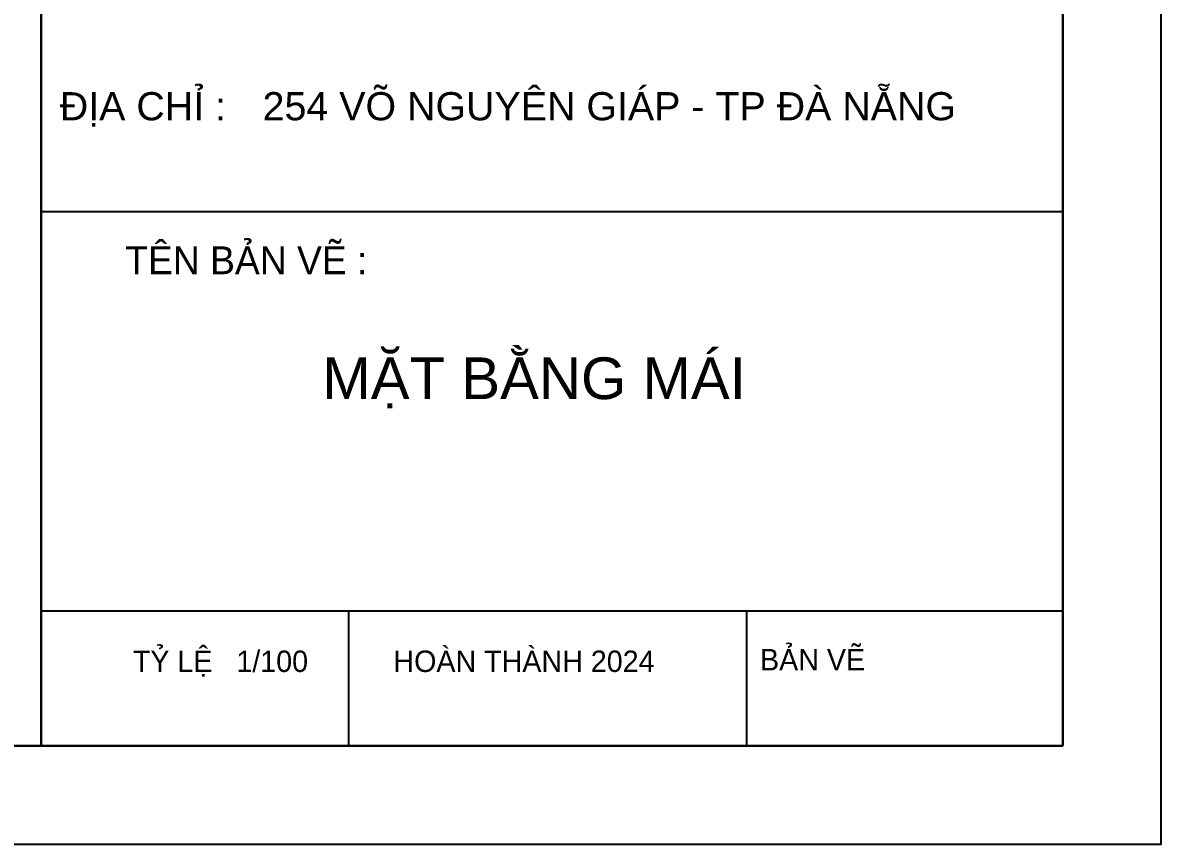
# Model space of a CAD drawing. Header units: millimetres. Extents: x 886808 to 1650903, y -1008069 to 230892.
# Drawn here: x 983270 to 999689, y -582587 to -570736 of the extents above; entities that cross this region are included whole.
import ezdxf

# ---------------------------------------------------------------- set-up
doc = ezdxf.new("R2010")
doc.units = ezdxf.units.MM
for name, color, linetype, lineweight in [('A-Wall', 113, 'Continuous', 30), ('Q - TEN PHONG', 7, 'Continuous', 18), ('Text', 250, 'Continuous', 25)]:
    doc.layers.add(name, color=color, linetype=linetype, lineweight=lineweight)
for name, color, linetype in [('CUA', 75, 'Continuous'), ('i_Chu', 9, 'Continuous'), ('TUONG', 1, 'Continuous')]:
    doc.layers.add(name, color=color, linetype=linetype)
doc.styles.add('a 1', font='')
doc.styles.add('Arial_6', font='arial.ttf', dxfattribs={"height": 1.327769})
doc.styles.add('DAT', font='')
doc.styles.get('a 1').set_extended_font_data('VNI-Avo')
doc.styles.get('DAT').set_extended_font_data('VNI-Helve')

msp = doc.modelspace()

# ---------------------------------------------------------------- linework, layer by layer
at = {"layer": 'A-Wall', "linetype": 'Continuous', "transparency": 33554636}
for p, q in [((983536.5, -524810.9), (983536.5, -581168.2)), ((998270.2, -524810.9), (998270.2, -581168.2)), ((998270.2, -581168.2), (918816.7, -581168.2))]:
    msp.add_line(p, q, dxfattribs=at)
at = {"layer": 'CUA', "color": 4, "transparency": 33554636}
for p, q in [((983536.3, -573456.8), (998270.2, -573456.8)), ((983536.3, -579219.6), (998270.2, -579219.6)), ((987965.4, -579219.6), (987965.4, -581168.2)), ((993705.7, -579219.6), (993705.7, -581168.2))]:
    msp.add_line(p, q, dxfattribs=at)
at = {"layer": 'Defpoints', "transparency": 33554636}
msp.add_lwpolyline([(915979, -582587), (999689.1, -582587), (999689.1, -523392.1), (915979, -523392.1)], close=True, dxfattribs=at)
at = {"layer": 'TUONG', "transparency": 33554636}
msp.add_line((998270.2, -524810.9), (998270.2, -581168.2), dxfattribs=at)

# ---------------------------------------------------------------- texts
at = {"layer": 'i_Chu', "transparency": 33554636, "style": 'Arial_6'}
for s, height, p in [('ĐỊA CHỈ :', 406.44, (983804.1, -572142.9)), ('254 VÕ NGUYÊN GIÁP - TP ĐÀ NẴNG', 406.443, (986729, -572142.9))]:
    msp.add_text(s, height=height, dxfattribs=at).set_placement(p)
at = {"layer": 'Q - TEN PHONG', "transparency": 33554636, "insert": (990644.2, -575563.8), "char_height": 601.002, "width": 15887.146, "attachment_point": 2, "style": 'DAT'}
msp.add_mtext('{\\fArial|b0|i0|c0|p34;MẶT BẰNG MÁI}', dxfattribs=at)
at = {"layer": 'Text', "linetype": 'ByBlock', "lineweight": -2, "transparency": 33554636, "style": 'a 1'}
msp.add_text('TEÂN BAÛN VEÕ :', height=401.756, dxfattribs=at).set_placement((984747.8, -574363.7))
at = {"layer": 'Text', "color": 4, "linetype": 'ByBlock', "lineweight": -2, "transparency": 33554636, "style": 'a 1'}
for s, height, p in [('TYÛ LEÄ   1/100', 309.043, (984857.7, -580101.9)), ('HOAØN THAØNH 2024', 309.043, (988615.4, -580101.9)), ('BAÛN VEÕ', 309.04, (993902.7, -580078.7))]:
    msp.add_text(s, height=height, dxfattribs=at).set_placement(p)

doc.saveas('drawing.dxf')
